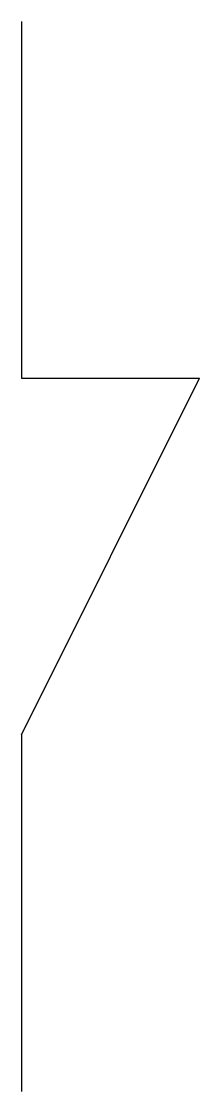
# Model space of a CAD drawing. Header units: millimetres. Extents: x 0 to 2.5, y -15 to 0.
import ezdxf
from ezdxf.enums import TextEntityAlignment as Align

# ---------------------------------------------------------------- set-up
doc = ezdxf.new("R2010")
doc.units = ezdxf.units.MM
doc.layers.get('0').update_dxf_attribs({"linetype": 'CONTINUOUS'})
doc.styles.add('ARIAL', font='arial.ttf')

# ---------------------------------------------------------------- blocks, each defined once
blk = doc.blocks.new('291_E_LV_SLD_IEC60617_contact_nc')
at = {"true_color": 0x0000ff}
for p, q in [((0, 0), (0, -5)), ((0, -5), (2.5, -5)), ((0, -10), (2.5, -5)), ((0, -10), (0, -15))]:
    blk.add_line(p, q, dxfattribs=at)
at = {"true_color": 0x0000ff, "style": 'ARIAL'}
blk.add_attdef('TAG', text='', height=2.5, dxfattribs=at).set_placement((-2, -2.2), align=Align.RIGHT)
at = {"color": 7, "style": 'ARIAL'}
for tag, p in [('RATED_CURRENT', (-2, -9)), ('VOLTAGE', (-2, -12)), ('MANUFACTURER', (-2, -15))]:
    blk.add_attdef(tag, text='', height=1.7, dxfattribs=at).set_placement(p, align=Align.RIGHT)

msp = doc.modelspace()

# ---------------------------------------------------------------- block references
msp.add_blockref('291_E_LV_SLD_IEC60617_contact_nc', (0, 0))

doc.saveas('drawing.dxf')
